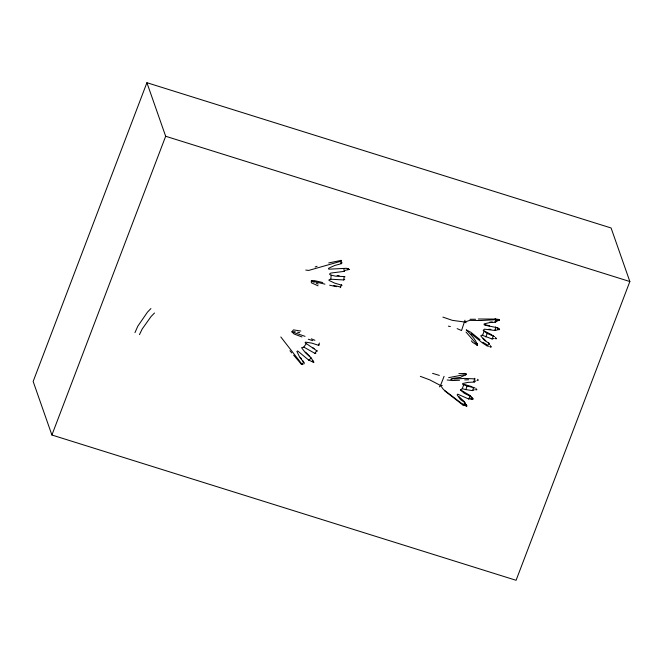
<?xml version="1.0" encoding="UTF-8"?>
<svg xmlns="http://www.w3.org/2000/svg" width="663" height="663" viewBox="0 0 663 663"><rect width="100%" height="100%" fill="white"/><g stroke="black" fill="none" stroke-linecap="round" stroke-linejoin="round"><path stroke-width="0.99" d="M499.355 320.304L496.935 320.967L495.468 322.251L489.783 322.566L484.147 323.884L484.098 324.779L485.25 325.26L495.841 327.431C500.955 329.378 498.982 329.354 495.195 330.514L484.438 329.163L483.161 330.348L487.206 333.448L494.59 336.63M490.396 345.622L491.167 346.857L490.09 346.757M342.1 285.322L334.608 283.101L328.956 280.399L329.113 279.72L330.787 279.222L331.185 275.162L329.71 274.532L329.693 273.86L330.829 273.057L344.213 271.374C344.453 269.145 350.768 270.628 348.307 268.532M496.935 320.967L497.076 319.616L499.355 320.105M330.787 279.222L343.741 279.952L344.105 276.554L335.793 276.198L331.185 275.162M498.186 320.577L498.278 319.715M457.155 328.624L461.514 330.564L464.987 320.229M475.528 389.728L476.929 389.786L475.976 388.576M477.567 379.269L478.388 380.156L477.136 380.454M452.166 379.178L450.782 379.286L453.177 378.324L460.71 377.338C461.962 375.822 469.769 374.496 464.108 373.327M470.805 398.844L472.91 398.911L469.91 395.413L460.586 389.943M498.012 329.536L498.336 328.467M340.31 287.676L341.503 284.759M444.086 376.335L440.522 385.476L439.428 386.852M472.396 398.289L472.901 398.993L470.216 396.118L464.307 393.316L460.404 389.927L462.268 388.692L463.719 384.697L462.534 384.192L462.724 383.504L468.095 382.36L474.186 382.062L475.877 380.835M462.268 388.692L465.824 389.612L467.108 386.081L474.998 387.971M465.824 389.612L472.495 390.598L473.722 387.275M146.913 82.701L33.15 381.465L51.905 435.019L516.087 580.299L629.85 281.535L611.095 227.981L146.913 82.701L165.667 136.263L51.905 435.019M489.642 344.685L488.954 343.285L484.205 340.053L480.832 335.942L481.147 335.312L482.515 335.345L492.112 338.992L493.405 335.685M482.515 335.345L484.089 331.384M485.805 336.961L487.206 333.448M317.378 351.15L305.113 342.763L305.452 342.125L311.767 343.094L318.455 345.282L319.409 343.036M134.962 332.627L137.78 326.237L147.426 312.19L150.915 308.552M466.412 404.77L466.777 406.021L464.862 402.615L460.478 399.532L457.122 394.866L457.677 394.145L468.6 398.952L471.492 398.977L471.981 397.891M499.322 329.619L498.841 328.682L499.264 329.718L497.449 329.428M139.47 334.633L142.155 329.055L151.098 316.466L154.512 312.994M477.401 345.315L472.636 342.373L471.352 340.857M471.492 398.977L472.827 398.902M496.305 338.81L495.012 338.561M491.01 346.981L489.949 346.766M468.6 398.952L470.216 396.118L469.91 395.413M458.879 373.601L463.893 373.559L466.454 374.355L465.401 374.918M342.075 262.714L341.453 263.642L334.848 265.449L330.232 267.487L328.508 268.358L328.79 269.186L346.484 268.3L348.879 269.551M444.641 390.814L462.782 404.936L463.934 404.695L465.625 405.458L466.147 404.703M464.606 404.878L465.426 403.717M312.372 361.683L313.748 362.155L311.22 358.012L305.378 352.699L301.566 347.71L303.787 347.097L314.867 353.329L316.897 350.454M303.787 347.097L306.24 343.699M466.329 405.11L466.744 405.93M466.669 406.137L465.84 405.715M304.226 363.772L303.861 362.354L299.809 357.473L296.883 351.415L297.662 350.926L308.85 360.208L312.074 361.542L312.845 360.655M312.074 361.542L313.732 362.073M311.22 358.012L308.85 360.208L308.635 359.586M343.741 279.952L344.752 279.264M472.495 390.598L474.335 389.803M492.112 338.992L493.86 338.437M341.312 260.36L328.715 262.946M318.455 345.282L319.417 344.901M315.157 266.982L317.096 266.269M442.884 317.105L452.406 320.362L464.68 322.019L469.794 320.386L480.882 320.519L497.076 319.616M341.619 261.048L308.668 270.421L305.792 270.081M463.669 374.81L448.66 377.637M499.231 329.503L497.855 327.795L496.305 327.414M498.543 320.403L499.413 320.262M489.725 322.177L492.277 321.87M314.867 353.329L315.911 353.205M478.313 319.002L497.233 319.094M453.848 379.054L464.78 378.407L475.288 378.929M465.053 374.537L466.321 374.462M459.542 380.264L452.498 380.554L447.152 379.974M466.371 374.297L465.608 374.305M464.697 379.891L468.584 379.766M420.334 376.335L429.748 379.874L440.522 385.476L442.262 385.46M470.017 319.276L475.611 319.259M300.82 331.052L293.452 329.876L291.919 331.84L294.049 333.97L302.005 336.953M293.61 355.144L301.019 363.846L303.041 364.609M337.119 275.493L339.149 275.642M488.88 329.221L490.869 329.378M295.209 331.715L291.919 331.84L305.063 336.348M347.992 269.385L348.978 269.518M336.356 286.681L329.644 285.189M333.787 285.496L340.732 287.046M297.546 332.229L299.659 332.635M448.37 326.146L450.376 326.569M324.945 284.137L311.303 280.938L311.378 282.794L318.049 285.819M472.039 386.678L463.967 384.341M322.732 282.521L314.37 280.606L311.303 280.938L314.047 282.247M498.758 319.964L499.471 320.163M484.985 324.58L489.576 325.931M301.019 363.846L301.814 364.086M432.558 373.352L439.337 375.407M464.473 405.134L462.782 404.936L462.567 404.148M308.32 339.257L312.787 340.649M165.667 136.263L629.85 281.535M344.105 276.554L344.992 276.844M488.797 346.293L487.123 345.978L482.457 342.928L471.111 333.713M463.719 384.697L467.108 386.081M311.345 338.834L314.933 340.31M491.847 334.823L484.355 331.044M465.608 405.715L466.619 406.146M316.226 283.167L318.157 284.062M465.6 373.924L466.454 374.355M464.68 322.019L466.13 322.757M472.18 398.712L472.868 399.093M495.145 318.58L495.733 319.781L495.468 322.251L494.888 321.679M482.871 342.241L486.949 344.719M312.505 347.553L314.171 348.597M465.625 405.458L466.619 406.087M476.54 344.661L477.459 345.315M348.382 268.929L349.061 269.427M498.493 319.375L499.405 320.047L498.742 319.317M480.004 339.68L470.879 332.271L466.246 329.842C470.581 334.326 475.396 339 477.575 345.083L477.302 343.666M485.78 340.807L483.186 338.221M312.886 361.567L313.657 362.238M302.601 360.564L303.861 362.354L301.74 363.879L280.822 336.97M305.593 352.111L309.836 356.429M340.848 262.987L341.453 263.642L340.426 260.36M466.014 332.047L477.468 345.191M289.971 350.768L291.795 352.956M476.846 344.412L477.534 345.249M458.846 396.507L464.423 401.687L464.862 402.615L463.379 404.745L443.472 389.521L440.522 385.476M495.46 337.384L496.421 338.578M488.548 342.754L488.954 343.285L487.703 345.398L486.907 345.614M300.339 357.291L301.474 358.923M474.468 378.3L474.186 382.062L473.896 381.233M313.226 361.244L313.748 362.155M494.863 329.867L495.195 330.514L495.609 326.917M343.824 268.374L344.213 271.374M347.503 268.515L347.52 269.592"/></g></svg>
